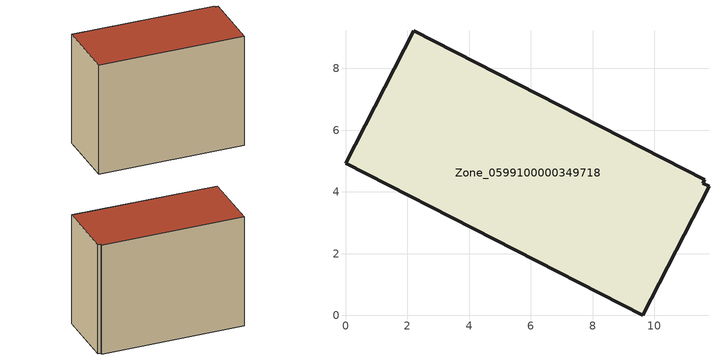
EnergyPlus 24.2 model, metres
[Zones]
Zone_0599100000349718
 floor ground (C_G): 0,4.92 2.2,9.22 11.63,4.4 11.57,4.28 11.77,4.17 9.63,0 z3.95
 wall outside (C_F): 2.2,9.22 0,4.92 9.63,0 11.77,4.17 11.57,4.28 11.63,4.4 2.2,9.22 z3.95:12.42
 roof outside (C_R): 0,4.92 9.63,0 11.77,4.17 11.57,4.28 11.63,4.4 2.2,9.22 z12.42
[BUILDING]
Pand.0599100000349718: North Axis=0; Terrain=City; Loads Convergence Tolerance Value=0.04; Temperature Convergence Tolerance Value=0.4; Solar Distribution=FullExterior; Maximum Number of Warmup Days=25; Minimum Number of Warmup Days=1
[Site:Location]
Rotterdam.The.Hague.AP_ZH_NLD Design_Conditions: Latitude=51.96; Longitude=4.45; Time Zone=1; Elevation=-4.5
[SITE:GROUNDTEMPERATURE:BUILDINGSURFACE]
18, 18, 18, 18, 18, 18, 18, 18, 18, 18, 18, 18
[MATERIAL] Thermal Absorptance=0.9; Solar Absorptance=0.7; Visible Absorptance=0.7
Name | Roughness | Thickness | Conductivity | Density | Specific Heat
G.TI.1992-2005 | MediumSmooth | 0.15 | 0.06 | 540 | 1210
F.TI.1992-2005 | Rough | 0.3 | 0.12 | 1920 | 840
R.TI.1992-2005 | MediumRough | 0.2 | 0.08 | 1500 | 1000
[CONSTRUCTION]
C_G: G.TI.1992-2005
C_F: F.TI.1992-2005
C_R: R.TI.1992-2005
[ZONE]
Zone_0599100000349718: Type=1; Multiplier=1; Ceiling Height=Autocalculate; Volume=Autocalculate; Floor Area=autocalculate; Part of Total Floor Area=Yes
[ZONEINFILTRATION:DESIGNFLOWRATE]
Infil_Zone_0599100000349718: Zone or ZoneList or Space or SpaceList=Zone_0599100000349718; Schedule=AlwaysOn; Design Flow Rate Calculation Method=Flow/Area; Flow Rate per Floor Area=0.0015; Constant Term Coefficient=1; Temperature Term Coefficient=0; Velocity Term Coefficient=0; Velocity Squared Term Coefficient=0
[HVACTEMPLATE:ZONE:IDEALLOADSAIRSYSTEM]
Zone_0599100000349718: Maximum Heating Supply Air Temperature=50; Minimum Cooling Supply Air Temperature=13; Maximum Heating Supply Air Humidity Ratio=0.0156; Minimum Cooling Supply Air Humidity Ratio=0.0077; Heating Limit=NoLimit; Cooling Limit=NoLimit; Dehumidification Control Type=ConstantSensibleHeatRatio; Cooling Sensible Heat Ratio=0.7; Dehumidification Setpoint=60; Humidification Control Type=None; Humidification Setpoint=30; Outdoor Air Method=None; Outdoor Air Flow Rate per Person=0.00944; Outdoor Air Flow Rate per Zone Floor Area=0; Outdoor Air Flow Rate per Zone=0; Demand Controlled Ventilation Type=None; Outdoor Air Economizer Type=NoEconomizer; Heat Recovery Type=None; Sensible Heat Recovery Effectiveness=0.7; Latent Heat Recovery Effectiveness=0.65
[ZONECONTROL:THERMOSTAT]
ThermostatControl_Zone_0599100000349718: Zone or ZoneList=Zone_0599100000349718; Control Type Schedule=DualSetpointControlType; Control 1=Thermostat_Zone_0599100000349718; Temperature Difference Between Cutout And Setpoint=0
[THERMOSTATSETPOINT:DUALSETPOINT]
Thermostat_Zone_0599100000349718: Heating Setpoint Temperature Schedule=HeatingSetpoint_Zone_0599100000349718; Cooling Setpoint Temperature Schedule=CoolingSetpoint_Zone_0599100000349718
[SCHEDULE:COMPACT]
HeatingSetpoint_Zone_0599100000349718: Through: 12/31, For: AllDays, Until: 24:00, 21
CoolingSetpoint_Zone_0599100000349718: Through: 12/31, For: AllDays, Until: 24:00, 24
DualSetpointControlType: Through: 12/31, For: AllDays, Until: 24:00, 4
AlwaysOn: Through: 12/31, For: AllDays, Until: 24:00, 1
